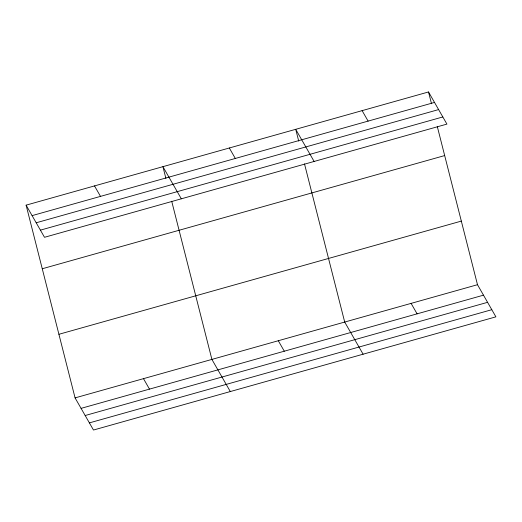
<?xml version="1.0" encoding="UTF-8"?>
<svg xmlns="http://www.w3.org/2000/svg" width="522" height="522" viewBox="0 0 522 522"><rect width="100%" height="100%" fill="white"/><g stroke="black" fill="none" stroke-linecap="round" stroke-linejoin="round"><path stroke-width="0.78" d="M26.1 205.153L428.516 91.963L446.923 124.105L44.507 237.295L26.1 205.153L75.077 397.894L93.484 430.037L495.9 316.847L477.493 284.705L437.292 126.513M32.096 215.625L434.513 102.429M36.194 222.777L438.604 109.581M40.409 230.143L442.826 116.954M42.262 268.758L444.679 155.569M58.914 334.289L461.331 221.1M75.077 397.894L477.493 284.705M81.073 408.361L483.489 295.171M85.171 415.519L487.581 302.323M89.386 422.885L491.802 309.696M362.118 110.638L368.114 121.111M411.095 303.38L417.091 313.846M314.127 161.455L295.72 129.319L298.714 141.097M363.103 354.197L344.696 322.054L304.496 163.869M229.321 147.994L235.318 158.46M278.298 340.736L284.294 351.202M181.33 198.81L162.923 166.668L165.911 178.446M230.306 391.552L211.899 359.41L171.699 201.218M94.508 185.91L100.505 196.383M143.485 378.652L149.481 389.118M428.516 91.963L431.511 103.741"/></g></svg>
